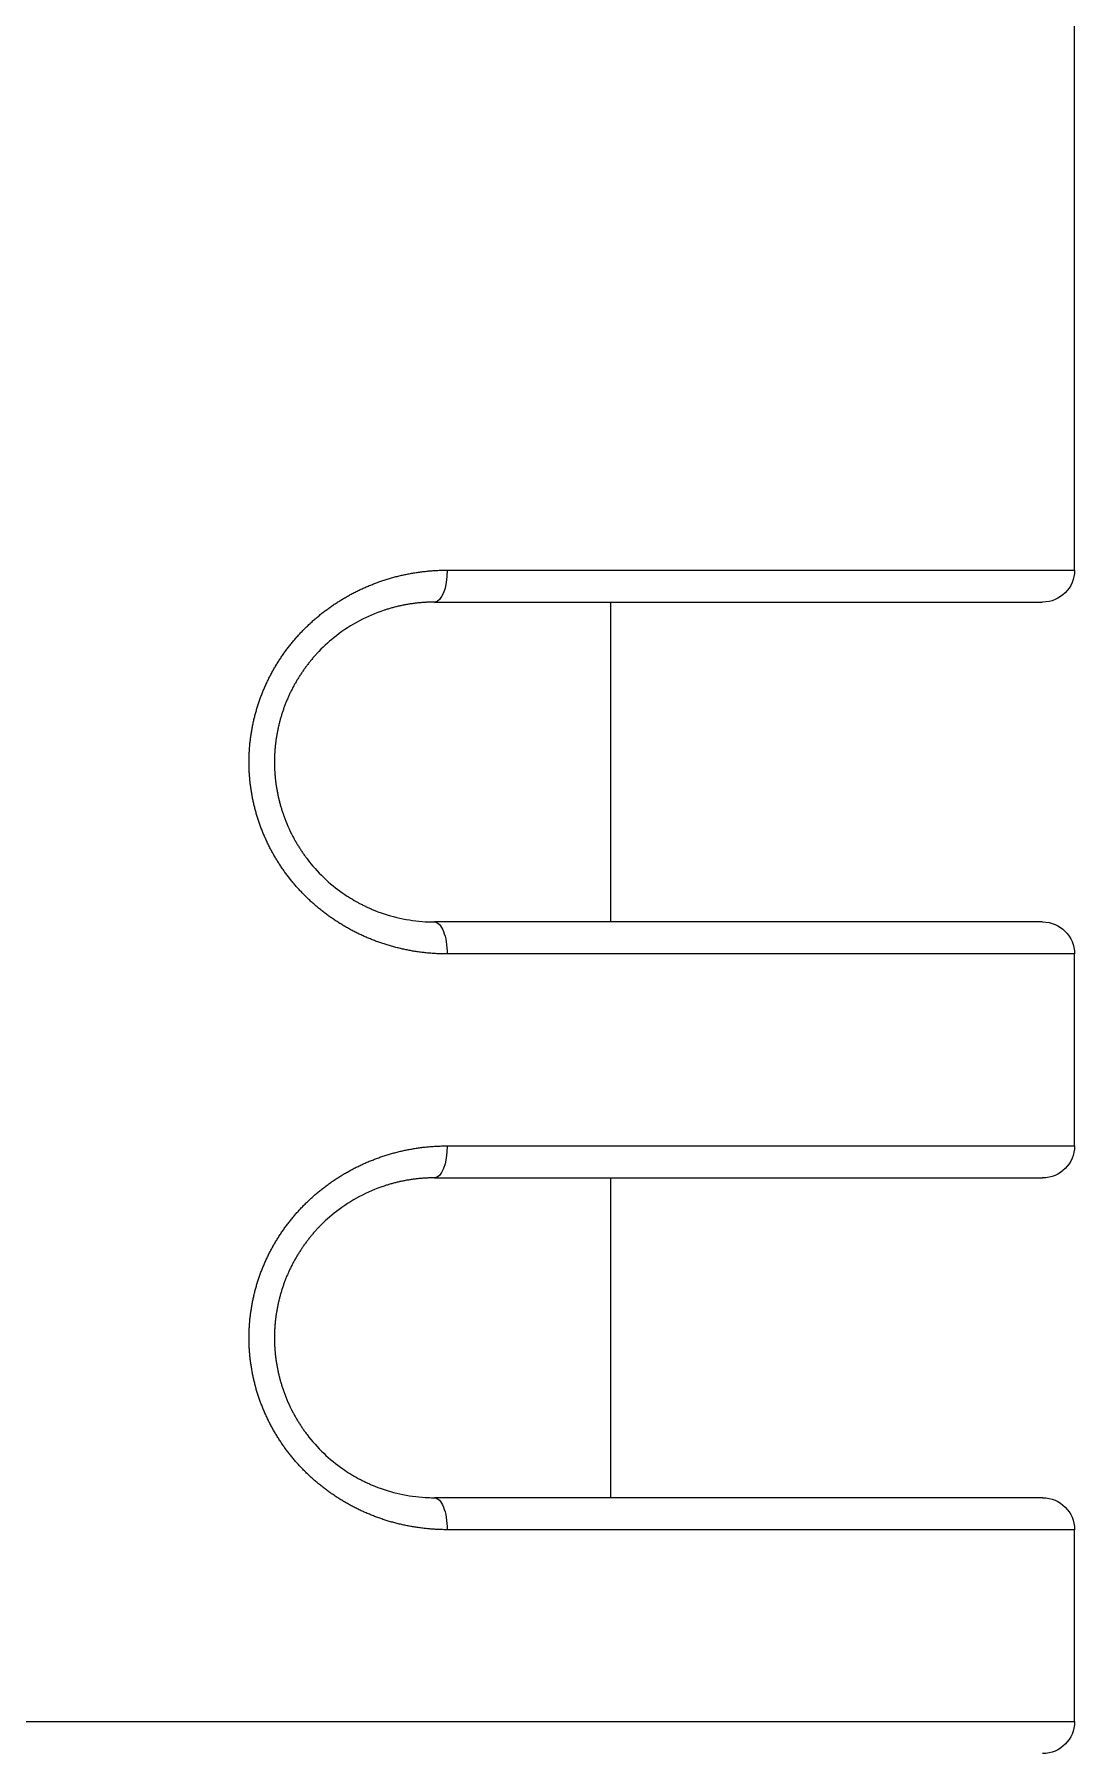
# Model space of a CAD drawing. Header units: millimetres. Extents: x 296 to 1136, y 93 to 687.
# Drawn here: x 886.65 to 889.9, y 467.13 to 472.51 of the extents above; entities that cross this region are included whole.
import ezdxf

# ---------------------------------------------------------------- set-up
doc = ezdxf.new("R2010")
doc.units = ezdxf.units.MM
doc.header["$LTSCALE"] = 0.75

msp = doc.modelspace()

# ---------------------------------------------------------------- linework, layer by layer
at = {"extrusion": (0, 0, -1)}
for p, q in [((889.9029, 470.8312), (889.9029, 472.9312)), ((887.9426, 470.8312), (889.9029, 470.8312)), ((887.9029, 470.7312), (889.8029, 470.7312)), ((888.4529, 470.7312), (888.4529, 469.7312)), ((889.8029, 469.7312), (887.9029, 469.7312)), ((889.9029, 469.6312), (887.9426, 469.6312)), ((889.9029, 469.0312), (889.9029, 469.6312)), ((887.9426, 469.0312), (889.9029, 469.0312)), ((887.9029, 468.9312), (889.8029, 468.9312)), ((888.4529, 468.9312), (888.4529, 467.9312)), ((889.8029, 467.9312), (887.9029, 467.9312)), ((889.9029, 467.8312), (887.9426, 467.8312)), ((889.9029, 467.2312), (889.9029, 467.8312)), ((883.4029, 467.2312), (889.9029, 467.2312))]:
    msp.add_line(p, q, dxfattribs=at)
for centre, start, end in [((-889.8029, 470.8312), 180, 270), ((-889.8029, 469.6312), 90, 180), ((-889.8029, 469.0312), 180, 270), ((-889.8029, 467.8312), 90, 180), ((-889.8029, 467.2312), 180, 270)]:
    msp.add_arc(centre, 0.1, start, end, dxfattribs=at)
for centre, start_param, end_param in [((887.9029, 470.8312), 4.712391, 6.283186), ((887.9029, 469.6312), 3.141593, 4.71239), ((887.9029, 469.0312), 4.712391, 6.283186), ((887.9029, 467.8312), 3.141593, 4.71239)]:
    msp.add_ellipse(centre, major_axis=(0, -0.1), ratio=0.396825, start_param=start_param, end_param=end_param, dxfattribs=at)
for points in [[(887.9426, 469.6312), (887.9402, 469.6312), (887.9353, 469.6312), (887.928, 469.6313), (887.9208, 469.6315), (887.9135, 469.6318), (887.9063, 469.6322), (887.899, 469.6326), (887.8918, 469.6332), (887.8846, 469.6338), (887.8774, 469.6345), (887.8703, 469.6353), (887.8631, 469.6361), (887.856, 469.6371), (887.8489, 469.6381), (887.8418, 469.6392), (887.8347, 469.6403), (887.8277, 469.6416), (887.8207, 469.6429), (887.8137, 469.6443), (887.8067, 469.6458), (887.7998, 469.6473), (887.7929, 469.649), (887.786, 469.6507), (887.7791, 469.6525), (887.7723, 469.6543), (887.7655, 469.6562), (887.7587, 469.6582), (887.752, 469.6603), (887.7453, 469.6624), (887.7386, 469.6647), (887.732, 469.6669), (887.7254, 469.6693), (887.7189, 469.6717), (887.7124, 469.6742), (887.7059, 469.6767), (887.6995, 469.6794), (887.693, 469.6821), (887.6866, 469.6848), (887.6803, 469.6877), (887.674, 469.6906), (887.6677, 469.6935), (887.6615, 469.6966), (887.6553, 469.6997), (887.6491, 469.7028), (887.643, 469.7061), (887.637, 469.7094), (887.631, 469.7127), (887.625, 469.7161), (887.619, 469.7196), (887.6132, 469.7232), (887.6073, 469.7268), (887.6015, 469.7304), (887.5958, 469.7342), (887.5901, 469.7379), (887.5844, 469.7418), (887.5788, 469.7457), (887.5733, 469.7496), (887.5678, 469.7536), (887.5623, 469.7577), (887.5569, 469.7619), (887.5515, 469.766), (887.5463, 469.7702), (887.541, 469.7745), (887.5359, 469.7788), (887.5308, 469.7832), (887.5257, 469.7876), (887.5206, 469.7921), (887.5157, 469.7967), (887.5107, 469.8013), (887.5058, 469.8059), (887.501, 469.8106), (887.4963, 469.8154), (887.4916, 469.8202), (887.4869, 469.825), (887.4823, 469.8299), (887.4778, 469.8348), (887.4733, 469.8398), (887.4689, 469.8449), (887.4645, 469.85), (887.4602, 469.8551), (887.456, 469.8603), (887.4518, 469.8655), (887.4477, 469.8708), (887.4436, 469.8761), (887.4396, 469.8814), (887.4356, 469.8868), (887.4318, 469.8922), (887.428, 469.8977), (887.4242, 469.9032), (887.4205, 469.9087), (887.4169, 469.9143), (887.4133, 469.9199), (887.4099, 469.9255), (887.4064, 469.9312), (887.4031, 469.9369), (887.3998, 469.9427), (887.3966, 469.9484), (887.3934, 469.9542), (887.3903, 469.9601), (887.3873, 469.966), (887.3843, 469.9719), (887.3814, 469.9778), (887.3786, 469.9838), (887.3758, 469.9898), (887.3732, 469.9958), (887.3705, 470.0018), (887.368, 470.0079), (887.3655, 470.014), (887.3631, 470.0201), (887.3607, 470.0263), (887.3585, 470.0325), (887.3563, 470.0387), (887.3541, 470.0449), (887.3521, 470.0511), (887.3501, 470.0574), (887.3481, 470.0637), (887.3463, 470.07), (887.3445, 470.0763), (887.3428, 470.0826), (887.3412, 470.089), (887.3396, 470.0953), (887.3381, 470.1017), (887.3367, 470.1081), (887.3354, 470.1145), (887.3341, 470.1209), (887.3329, 470.1273), (887.3317, 470.1338), (887.3307, 470.1402), (887.3297, 470.1467), (887.3288, 470.1532), (887.3279, 470.1597), (887.3272, 470.1662), (887.3265, 470.1727), (887.3259, 470.1792), (887.3253, 470.1857), (887.3248, 470.1922), (887.3244, 470.1988), (887.3241, 470.2053), (887.3239, 470.2118), (887.3237, 470.2183), (887.3236, 470.2248), (887.3235, 470.2314), (887.3236, 470.2379), (887.3237, 470.2445), (887.3239, 470.251), (887.3241, 470.2576), (887.3245, 470.2641), (887.3249, 470.2706), (887.3254, 470.2771), (887.3259, 470.2836), (887.3265, 470.2902), (887.3272, 470.2967), (887.328, 470.3031), (887.3288, 470.3095), (887.3297, 470.3159), (887.3307, 470.3222), (887.3318, 470.3286), (887.3329, 470.3351), (887.3341, 470.3415), (887.3354, 470.3479), (887.3367, 470.3543), (887.3381, 470.3606), (887.3396, 470.367), (887.3412, 470.3734), (887.3428, 470.3797), (887.3445, 470.3861), (887.3463, 470.3924), (887.3482, 470.3987), (887.3501, 470.405), (887.3521, 470.4113), (887.3542, 470.4175), (887.3563, 470.4238), (887.3585, 470.43), (887.3608, 470.4361), (887.3631, 470.4423), (887.3656, 470.4484), (887.368, 470.4545), (887.3706, 470.4606), (887.3732, 470.4666), (887.3759, 470.4726), (887.3786, 470.4786), (887.3815, 470.4846), (887.3843, 470.4905), (887.3873, 470.4964), (887.3903, 470.5023), (887.3934, 470.5081), (887.3966, 470.5139), (887.3998, 470.5197), (887.4031, 470.5254), (887.4064, 470.5311), (887.4099, 470.5368), (887.4134, 470.5424), (887.4169, 470.5481), (887.4205, 470.5536), (887.4242, 470.5592), (887.428, 470.5647), (887.4318, 470.5701), (887.4357, 470.5755), (887.4396, 470.5809), (887.4436, 470.5863), (887.4477, 470.5916), (887.4518, 470.5968), (887.456, 470.6021), (887.4602, 470.6072), (887.4645, 470.6123), (887.4689, 470.6174), (887.4733, 470.6224), (887.4777, 470.6274), (887.4823, 470.6324), (887.4869, 470.6373), (887.4915, 470.6421), (887.4962, 470.6469), (887.5009, 470.6516), (887.5057, 470.6562), (887.5105, 470.6609), (887.5154, 470.6654), (887.5204, 470.67), (887.5254, 470.6745), (887.5305, 470.6789), (887.5357, 470.6833), (887.5409, 470.6877), (887.5461, 470.692), (887.5514, 470.6962), (887.5568, 470.7004), (887.5622, 470.7045), (887.5677, 470.7086), (887.5732, 470.7126), (887.5787, 470.7166), (887.5843, 470.7205), (887.59, 470.7243), (887.5957, 470.7281), (887.6014, 470.7318), (887.6072, 470.7355), (887.6131, 470.7391), (887.6189, 470.7426), (887.6249, 470.7461), (887.6308, 470.7495), (887.6369, 470.7529), (887.6429, 470.7562), (887.649, 470.7594), (887.6552, 470.7626), (887.6614, 470.7657), (887.6676, 470.7687), (887.6738, 470.7717), (887.6801, 470.7746), (887.6865, 470.7774), (887.6929, 470.7802), (887.6993, 470.7829), (887.7058, 470.7855), (887.7123, 470.7881), (887.7188, 470.7906), (887.7254, 470.793), (887.732, 470.7954), (887.7386, 470.7977), (887.7453, 470.7999), (887.752, 470.802), (887.7588, 470.8041), (887.7655, 470.8061), (887.7723, 470.808), (887.7792, 470.8099), (887.786, 470.8117), (887.7929, 470.8134), (887.7998, 470.815), (887.8068, 470.8166), (887.8137, 470.818), (887.8207, 470.8194), (887.8277, 470.8208), (887.8348, 470.822), (887.8418, 470.8232), (887.8489, 470.8243), (887.856, 470.8253), (887.8632, 470.8262), (887.8703, 470.8271), (887.8775, 470.8278), (887.8847, 470.8285), (887.8919, 470.8292), (887.8991, 470.8297), (887.9063, 470.8301), (887.9135, 470.8305), (887.9208, 470.8308), (887.928, 470.831), (887.9353, 470.8311), (887.9402, 470.8312), (887.9426, 470.8312)], [(887.4319, 470.0633), (887.4399, 470.0411), (887.4494, 470.0194), (887.4603, 469.9986)], [(887.9426, 467.8312), (887.9402, 467.8312), (887.9353, 467.8312), (887.928, 467.8313), (887.9208, 467.8315), (887.9135, 467.8318), (887.9063, 467.8322), (887.899, 467.8326), (887.8918, 467.8332), (887.8846, 467.8338), (887.8774, 467.8345), (887.8703, 467.8353), (887.8631, 467.8361), (887.856, 467.8371), (887.8489, 467.8381), (887.8418, 467.8392), (887.8347, 467.8403), (887.8277, 467.8416), (887.8207, 467.8429), (887.8137, 467.8443), (887.8067, 467.8458), (887.7998, 467.8473), (887.7929, 467.849), (887.786, 467.8507), (887.7791, 467.8525), (887.7723, 467.8543), (887.7655, 467.8562), (887.7587, 467.8582), (887.752, 467.8603), (887.7453, 467.8624), (887.7386, 467.8647), (887.732, 467.8669), (887.7254, 467.8693), (887.7189, 467.8717), (887.7124, 467.8742), (887.7059, 467.8767), (887.6995, 467.8794), (887.693, 467.8821), (887.6866, 467.8848), (887.6803, 467.8877), (887.674, 467.8906), (887.6677, 467.8935), (887.6615, 467.8966), (887.6553, 467.8997), (887.6491, 467.9028), (887.643, 467.9061), (887.637, 467.9094), (887.631, 467.9127), (887.625, 467.9161), (887.619, 467.9196), (887.6132, 467.9232), (887.6073, 467.9268), (887.6015, 467.9304), (887.5958, 467.9342), (887.5901, 467.9379), (887.5844, 467.9418), (887.5788, 467.9457), (887.5733, 467.9496), (887.5678, 467.9536), (887.5623, 467.9577), (887.5569, 467.9619), (887.5515, 467.966), (887.5463, 467.9702), (887.541, 467.9745), (887.5359, 467.9788), (887.5308, 467.9832), (887.5257, 467.9876), (887.5206, 467.9921), (887.5157, 467.9967), (887.5107, 468.0013), (887.5058, 468.0059), (887.501, 468.0106), (887.4963, 468.0154), (887.4916, 468.0202), (887.4869, 468.025), (887.4823, 468.0299), (887.4778, 468.0348), (887.4733, 468.0398), (887.4689, 468.0449), (887.4645, 468.05), (887.4602, 468.0551), (887.456, 468.0603), (887.4518, 468.0655), (887.4477, 468.0708), (887.4436, 468.0761), (887.4396, 468.0814), (887.4356, 468.0868), (887.4318, 468.0922), (887.428, 468.0977), (887.4242, 468.1032), (887.4205, 468.1087), (887.4169, 468.1143), (887.4133, 468.1199), (887.4099, 468.1255), (887.4064, 468.1312), (887.4031, 468.1369), (887.3998, 468.1427), (887.3966, 468.1484), (887.3934, 468.1542), (887.3903, 468.1601), (887.3873, 468.166), (887.3843, 468.1719), (887.3814, 468.1778), (887.3786, 468.1838), (887.3758, 468.1898), (887.3732, 468.1958), (887.3705, 468.2018), (887.368, 468.2079), (887.3655, 468.214), (887.3631, 468.2201), (887.3607, 468.2263), (887.3585, 468.2325), (887.3563, 468.2387), (887.3541, 468.2449), (887.3521, 468.2511), (887.3501, 468.2574), (887.3481, 468.2637), (887.3463, 468.27), (887.3445, 468.2763), (887.3428, 468.2826), (887.3412, 468.289), (887.3396, 468.2953), (887.3381, 468.3017), (887.3367, 468.3081), (887.3354, 468.3145), (887.3341, 468.3209), (887.3329, 468.3273), (887.3317, 468.3338), (887.3307, 468.3402), (887.3297, 468.3467), (887.3288, 468.3532), (887.3279, 468.3597), (887.3272, 468.3662), (887.3265, 468.3727), (887.3259, 468.3792), (887.3253, 468.3857), (887.3248, 468.3922), (887.3244, 468.3988), (887.3241, 468.4053), (887.3239, 468.4118), (887.3237, 468.4183), (887.3236, 468.4248), (887.3235, 468.4314), (887.3236, 468.4379), (887.3237, 468.4445), (887.3239, 468.451), (887.3241, 468.4576), (887.3245, 468.4641), (887.3249, 468.4706), (887.3254, 468.4771), (887.3259, 468.4836), (887.3265, 468.4902), (887.3272, 468.4967), (887.328, 468.5031), (887.3288, 468.5095), (887.3297, 468.5159), (887.3307, 468.5222), (887.3318, 468.5286), (887.3329, 468.5351), (887.3341, 468.5415), (887.3354, 468.5479), (887.3367, 468.5543), (887.3381, 468.5606), (887.3396, 468.567), (887.3412, 468.5734), (887.3428, 468.5797), (887.3445, 468.5861), (887.3463, 468.5924), (887.3482, 468.5987), (887.3501, 468.605), (887.3521, 468.6113), (887.3542, 468.6175), (887.3563, 468.6238), (887.3585, 468.63), (887.3608, 468.6361), (887.3631, 468.6423), (887.3656, 468.6484), (887.368, 468.6545), (887.3706, 468.6606), (887.3732, 468.6666), (887.3759, 468.6726), (887.3786, 468.6786), (887.3815, 468.6846), (887.3843, 468.6905), (887.3873, 468.6964), (887.3903, 468.7023), (887.3934, 468.7081), (887.3966, 468.7139), (887.3998, 468.7197), (887.4031, 468.7254), (887.4064, 468.7311), (887.4099, 468.7368), (887.4134, 468.7424), (887.4169, 468.7481), (887.4205, 468.7536), (887.4242, 468.7592), (887.428, 468.7647), (887.4318, 468.7701), (887.4357, 468.7755), (887.4396, 468.7809), (887.4436, 468.7863), (887.4477, 468.7916), (887.4518, 468.7968), (887.456, 468.8021), (887.4602, 468.8072), (887.4645, 468.8123), (887.4689, 468.8174), (887.4733, 468.8224), (887.4777, 468.8274), (887.4823, 468.8324), (887.4869, 468.8373), (887.4915, 468.8421), (887.4962, 468.8469), (887.5009, 468.8516), (887.5057, 468.8562), (887.5105, 468.8609), (887.5154, 468.8654), (887.5204, 468.87), (887.5254, 468.8745), (887.5305, 468.8789), (887.5357, 468.8833), (887.5409, 468.8877), (887.5461, 468.892), (887.5514, 468.8962), (887.5568, 468.9004), (887.5622, 468.9045), (887.5677, 468.9086), (887.5732, 468.9126), (887.5787, 468.9166), (887.5843, 468.9205), (887.59, 468.9243), (887.5957, 468.9281), (887.6014, 468.9318), (887.6072, 468.9355), (887.6131, 468.9391), (887.6189, 468.9426), (887.6249, 468.9461), (887.6308, 468.9495), (887.6369, 468.9529), (887.6429, 468.9562), (887.649, 468.9594), (887.6552, 468.9626), (887.6614, 468.9657), (887.6676, 468.9687), (887.6738, 468.9717), (887.6801, 468.9746), (887.6865, 468.9774), (887.6929, 468.9802), (887.6993, 468.9829), (887.7058, 468.9855), (887.7123, 468.9881), (887.7188, 468.9906), (887.7254, 468.993), (887.732, 468.9954), (887.7386, 468.9977), (887.7453, 468.9999), (887.752, 469.002), (887.7588, 469.0041), (887.7655, 469.0061), (887.7723, 469.008), (887.7792, 469.0099), (887.786, 469.0117), (887.7929, 469.0134), (887.7998, 469.015), (887.8068, 469.0166), (887.8137, 469.018), (887.8207, 469.0194), (887.8277, 469.0208), (887.8348, 469.022), (887.8418, 469.0232), (887.8489, 469.0243), (887.856, 469.0253), (887.8632, 469.0262), (887.8703, 469.0271), (887.8775, 469.0278), (887.8847, 469.0285), (887.8919, 469.0292), (887.8991, 469.0297), (887.9063, 469.0301), (887.9135, 469.0305), (887.9208, 469.0308), (887.928, 469.031), (887.9353, 469.0311), (887.9402, 469.0312), (887.9426, 469.0312)], [(887.4319, 468.2633), (887.4399, 468.2411), (887.4494, 468.2194), (887.4603, 468.1986)]]:
    msp.add_open_spline(points, degree=3)
for points, knots in [([(887.7452, 470.7056), (887.693, 470.6883), (887.6417, 470.6614), (887.5772, 470.6113), (887.5589, 470.5948), (887.5418, 470.577)], [0, 0, 0, 0, 0.01782171, 0.01782171, 0.02540378, 0.02540378, 0.02540378, 0.02540378]), ([(887.9029, 470.7312), (887.9009, 470.7312), (887.8968, 470.7311), (887.8907, 470.731), (887.8846, 470.7308), (887.8785, 470.7306), (887.8724, 470.7302), (887.8664, 470.7298), (887.8603, 470.7294), (887.8543, 470.7288), (887.8483, 470.7282), (887.8423, 470.7275), (887.8363, 470.7267), (887.8304, 470.7259), (887.8245, 470.725), (887.8185, 470.724), (887.8126, 470.723), (887.8068, 470.7218), (887.8009, 470.7207), (887.7951, 470.7194), (887.7893, 470.7181), (887.7835, 470.7167), (887.7778, 470.7153), (887.772, 470.7137), (887.7663, 470.7122), (887.7607, 470.7105), (887.755, 470.7088), (887.7499, 470.7072), (887.7466, 470.7061), (887.7452, 470.7056)], [0.00000004, 0.00000004, 0.00000004, 0.00000004, 0.0037037, 0.00740741, 0.01111111, 0.01481481, 0.01851852, 0.02222222, 0.02592593, 0.02962963, 0.03333333, 0.03703704, 0.04074074, 0.04444444, 0.04814815, 0.05185185, 0.05555556, 0.05925926, 0.06296296, 0.06666667, 0.07037037, 0.07407407, 0.07777778, 0.08148148, 0.08518519, 0.08888889, 0.09259259, 0.0962963, 0.09907109, 0.09907109, 0.09907109, 0.09907109]), ([(887.5418, 470.577), (887.5415, 470.5766), (887.5397, 470.5748), (887.5367, 470.5717), (887.5329, 470.5674), (887.529, 470.5632), (887.5252, 470.5588), (887.5215, 470.5545), (887.5178, 470.5501), (887.5142, 470.5456), (887.5106, 470.5412), (887.5071, 470.5366), (887.5036, 470.5321), (887.5001, 470.5275), (887.4968, 470.5228), (887.4934, 470.5181), (887.4902, 470.5134), (887.4869, 470.5086), (887.4838, 470.5038), (887.4807, 470.499), (887.4776, 470.4941), (887.4746, 470.4892), (887.4717, 470.4843), (887.4688, 470.4793), (887.466, 470.4743), (887.4632, 470.4692), (887.4605, 470.4641), (887.4578, 470.459), (887.4553, 470.4539), (887.4527, 470.4487), (887.4502, 470.4435), (887.4478, 470.4383), (887.4455, 470.4331), (887.4432, 470.4278), (887.4409, 470.4225), (887.4388, 470.4171), (887.4367, 470.4118), (887.4346, 470.4064), (887.4326, 470.401), (887.4307, 470.3955), (887.4288, 470.3901), (887.427, 470.3846), (887.4253, 470.3791), (887.4236, 470.3736), (887.422, 470.368), (887.4204, 470.3625), (887.419, 470.3569), (887.4175, 470.3513), (887.4162, 470.3457), (887.4149, 470.34), (887.4137, 470.3344), (887.4125, 470.3287), (887.4114, 470.3231), (887.4104, 470.3174), (887.4094, 470.3117), (887.4085, 470.306), (887.4077, 470.3003), (887.4069, 470.2946), (887.4062, 470.2888), (887.4056, 470.2831), (887.405, 470.2773), (887.4045, 470.2716), (887.4041, 470.2658), (887.4037, 470.2601), (887.4034, 470.2543), (887.4032, 470.2485), (887.403, 470.2427), (887.4029, 470.2369), (887.4029, 470.2311), (887.4029, 470.2254), (887.403, 470.2196), (887.4032, 470.2138), (887.4034, 470.208), (887.4037, 470.2023), (887.4041, 470.1965), (887.4045, 470.1907), (887.405, 470.185), (887.4056, 470.1792), (887.4062, 470.1735), (887.4069, 470.1677), (887.4077, 470.162), (887.4085, 470.1563), (887.4094, 470.1506), (887.4104, 470.1449), (887.4114, 470.1392), (887.4125, 470.1335), (887.4137, 470.1279), (887.4149, 470.1222), (887.4162, 470.1166), (887.4176, 470.111), (887.419, 470.1054), (887.4205, 470.0998), (887.422, 470.0942), (887.4236, 470.0887), (887.4253, 470.0832), (887.427, 470.0777), (887.4288, 470.0722), (887.4305, 470.0674), (887.4315, 470.0645), (887.4319, 470.0633)], [0.2544821, 0.2544821, 0.2544821, 0.2544821, 0.2555556, 0.2592593, 0.262963, 0.2666667, 0.2703704, 0.2740741, 0.2777778, 0.2814815, 0.2851852, 0.2888889, 0.2925926, 0.2962963, 0.3, 0.3037037, 0.3074074, 0.3111111, 0.3148148, 0.3185185, 0.3222222, 0.3259259, 0.3296296, 0.3333333, 0.337037, 0.3407407, 0.3444444, 0.3481481, 0.3518519, 0.3555556, 0.3592593, 0.362963, 0.3666667, 0.3703704, 0.3740741, 0.3777778, 0.3814815, 0.3851852, 0.3888889, 0.3925926, 0.3962963, 0.4, 0.4037037, 0.4074074, 0.4111111, 0.4148148, 0.4185185, 0.4222222, 0.4259259, 0.4296296, 0.4333333, 0.437037, 0.4407407, 0.4444444, 0.4481481, 0.4518519, 0.4555556, 0.4592593, 0.462963, 0.4666667, 0.4703704, 0.4740741, 0.4777778, 0.4814815, 0.4851852, 0.4888889, 0.4925926, 0.4962963, 0.5, 0.5037037, 0.5074074, 0.5111111, 0.5148148, 0.5185185, 0.5222222, 0.5259259, 0.5296296, 0.5333333, 0.537037, 0.5407407, 0.5444444, 0.5481481, 0.5518519, 0.5555556, 0.5592593, 0.562963, 0.5666667, 0.5703704, 0.5740741, 0.5777778, 0.5814815, 0.5851852, 0.5888889, 0.5925926, 0.5962963, 0.6, 0.6037037, 0.6074074, 0.6097245, 0.6097245, 0.6097245, 0.6097245]), ([(887.4603, 469.9986), (887.4604, 469.9984), (887.4614, 469.9966), (887.4633, 469.993), (887.466, 469.988), (887.4689, 469.983), (887.4717, 469.978), (887.4747, 469.9731), (887.4777, 469.9681), (887.4807, 469.9633), (887.4838, 469.9584), (887.487, 469.9536), (887.4902, 469.9489), (887.4935, 469.9441), (887.4968, 469.9395), (887.5002, 469.9348), (887.5029, 469.9312), (887.5044, 469.9292), (887.5048, 469.9287)], [0.6552188, 0.6552188, 0.6552188, 0.6552188, 0.65555556, 0.65925926, 0.66296296, 0.66666667, 0.67037037, 0.67407407, 0.67777778, 0.68148148, 0.68518519, 0.68888889, 0.69259259, 0.6962963, 0.7, 0.7037037, 0.70740741, 0.70860789, 0.70860789, 0.70860789, 0.70860789]), ([(887.5048, 469.9287), (887.5364, 469.8871), (887.5748, 469.8504), (887.6321, 469.8104), (887.6482, 469.8005), (887.6646, 469.7916)], [0, 0, 0, 0, 0.01594859, 0.01594859, 0.02187023, 0.02187023, 0.02187023, 0.02187023]), ([(887.6646, 469.7916), (887.666, 469.7908), (887.6691, 469.7892), (887.6739, 469.7867), (887.6791, 469.784), (887.6843, 469.7815), (887.6896, 469.7789), (887.6949, 469.7765), (887.7002, 469.7741), (887.7055, 469.7718), (887.7109, 469.7695), (887.7163, 469.7673), (887.7215, 469.7652), (887.7248, 469.764), (887.7264, 469.7634)], [0.84513141, 0.84513141, 0.84513141, 0.84513141, 0.84814815, 0.85185185, 0.85555556, 0.85925926, 0.86296296, 0.86666667, 0.87037037, 0.87407407, 0.87777778, 0.88148148, 0.88518519, 0.88832638, 0.88832638, 0.88832638, 0.88832638]), ([(887.7264, 469.7634), (887.7775, 469.7441), (887.8313, 469.7336), (887.8901, 469.7313), (887.8965, 469.7312), (887.9029, 469.7312)], [0, 0, 0, 0, 0.01761695, 0.01761695, 0.01978448, 0.01978448, 0.01978448, 0.01978448]), ([(887.9029, 468.9312), (887.9009, 468.9312), (887.8968, 468.9311), (887.8907, 468.931), (887.8846, 468.9308), (887.8785, 468.9306), (887.8724, 468.9302), (887.8664, 468.9298), (887.8603, 468.9294), (887.8543, 468.9288), (887.8483, 468.9282), (887.8423, 468.9275), (887.8363, 468.9267), (887.8304, 468.9259), (887.8245, 468.925), (887.8185, 468.924), (887.8126, 468.923), (887.8068, 468.9218), (887.8009, 468.9207), (887.7951, 468.9194), (887.7893, 468.9181), (887.7835, 468.9167), (887.7778, 468.9153), (887.772, 468.9137), (887.7663, 468.9122), (887.7607, 468.9105), (887.755, 468.9088), (887.7499, 468.9072), (887.7466, 468.9061), (887.7452, 468.9056)], [0.00000004, 0.00000004, 0.00000004, 0.00000004, 0.0037037, 0.00740741, 0.01111111, 0.01481481, 0.01851852, 0.02222222, 0.02592593, 0.02962963, 0.03333333, 0.03703704, 0.04074074, 0.04444444, 0.04814815, 0.05185185, 0.05555556, 0.05925926, 0.06296296, 0.06666667, 0.07037037, 0.07407407, 0.07777778, 0.08148148, 0.08518519, 0.08888889, 0.09259259, 0.0962963, 0.0990711, 0.0990711, 0.0990711, 0.0990711]), ([(887.7452, 468.9056), (887.693, 468.8883), (887.6417, 468.8614), (887.5772, 468.8113), (887.5589, 468.7948), (887.5418, 468.777)], [0, 0, 0, 0, 0.01782171, 0.01782171, 0.02540378, 0.02540378, 0.02540378, 0.02540378]), ([(887.5418, 468.777), (887.5415, 468.7766), (887.5397, 468.7748), (887.5367, 468.7717), (887.5329, 468.7674), (887.529, 468.7632), (887.5252, 468.7588), (887.5215, 468.7545), (887.5178, 468.7501), (887.5142, 468.7456), (887.5106, 468.7412), (887.5071, 468.7366), (887.5036, 468.7321), (887.5001, 468.7275), (887.4968, 468.7228), (887.4934, 468.7181), (887.4902, 468.7134), (887.4869, 468.7086), (887.4838, 468.7038), (887.4807, 468.699), (887.4776, 468.6941), (887.4746, 468.6892), (887.4717, 468.6843), (887.4688, 468.6793), (887.466, 468.6743), (887.4632, 468.6692), (887.4605, 468.6641), (887.4578, 468.659), (887.4553, 468.6539), (887.4527, 468.6487), (887.4502, 468.6435), (887.4478, 468.6383), (887.4455, 468.6331), (887.4432, 468.6278), (887.4409, 468.6225), (887.4388, 468.6171), (887.4367, 468.6118), (887.4346, 468.6064), (887.4326, 468.601), (887.4307, 468.5955), (887.4288, 468.5901), (887.427, 468.5846), (887.4253, 468.5791), (887.4236, 468.5736), (887.422, 468.568), (887.4204, 468.5625), (887.419, 468.5569), (887.4175, 468.5513), (887.4162, 468.5457), (887.4149, 468.54), (887.4137, 468.5344), (887.4125, 468.5287), (887.4114, 468.5231), (887.4104, 468.5174), (887.4094, 468.5117), (887.4085, 468.506), (887.4077, 468.5003), (887.4069, 468.4946), (887.4062, 468.4888), (887.4056, 468.4831), (887.405, 468.4773), (887.4045, 468.4716), (887.4041, 468.4658), (887.4037, 468.4601), (887.4034, 468.4543), (887.4032, 468.4485), (887.403, 468.4427), (887.4029, 468.4369), (887.4029, 468.4311), (887.4029, 468.4254), (887.403, 468.4196), (887.4032, 468.4138), (887.4034, 468.408), (887.4037, 468.4023), (887.4041, 468.3965), (887.4045, 468.3907), (887.405, 468.385), (887.4056, 468.3792), (887.4062, 468.3735), (887.4069, 468.3677), (887.4077, 468.362), (887.4085, 468.3563), (887.4094, 468.3506), (887.4104, 468.3449), (887.4114, 468.3392), (887.4125, 468.3335), (887.4137, 468.3279), (887.4149, 468.3222), (887.4162, 468.3166), (887.4176, 468.311), (887.419, 468.3054), (887.4205, 468.2998), (887.422, 468.2942), (887.4236, 468.2887), (887.4253, 468.2832), (887.427, 468.2777), (887.4288, 468.2722), (887.4305, 468.2674), (887.4315, 468.2645), (887.4319, 468.2633)], [0.2544821, 0.2544821, 0.2544821, 0.2544821, 0.2555556, 0.2592593, 0.262963, 0.2666667, 0.2703704, 0.2740741, 0.2777778, 0.2814815, 0.2851852, 0.2888889, 0.2925926, 0.2962963, 0.3, 0.3037037, 0.3074074, 0.3111111, 0.3148148, 0.3185185, 0.3222222, 0.3259259, 0.3296296, 0.3333333, 0.337037, 0.3407407, 0.3444444, 0.3481481, 0.3518519, 0.3555556, 0.3592593, 0.362963, 0.3666667, 0.3703704, 0.3740741, 0.3777778, 0.3814815, 0.3851852, 0.3888889, 0.3925926, 0.3962963, 0.4, 0.4037037, 0.4074074, 0.4111111, 0.4148148, 0.4185185, 0.4222222, 0.4259259, 0.4296296, 0.4333333, 0.437037, 0.4407407, 0.4444444, 0.4481481, 0.4518519, 0.4555556, 0.4592593, 0.462963, 0.4666667, 0.4703704, 0.4740741, 0.4777778, 0.4814815, 0.4851852, 0.4888889, 0.4925926, 0.4962963, 0.5, 0.5037037, 0.5074074, 0.5111111, 0.5148148, 0.5185185, 0.5222222, 0.5259259, 0.5296296, 0.5333333, 0.537037, 0.5407407, 0.5444444, 0.5481481, 0.5518519, 0.5555556, 0.5592593, 0.562963, 0.5666667, 0.5703704, 0.5740741, 0.5777778, 0.5814815, 0.5851852, 0.5888889, 0.5925926, 0.5962963, 0.6, 0.6037037, 0.6074074, 0.6097245, 0.6097245, 0.6097245, 0.6097245]), ([(887.4603, 468.1986), (887.4604, 468.1984), (887.4614, 468.1966), (887.4633, 468.193), (887.466, 468.188), (887.4689, 468.183), (887.4717, 468.178), (887.4747, 468.1731), (887.4777, 468.1681), (887.4807, 468.1633), (887.4838, 468.1584), (887.487, 468.1536), (887.4902, 468.1489), (887.4935, 468.1441), (887.4968, 468.1395), (887.5002, 468.1348), (887.5029, 468.1312), (887.5044, 468.1292), (887.5048, 468.1287)], [0.6552188, 0.6552188, 0.6552188, 0.6552188, 0.65555556, 0.65925926, 0.66296296, 0.66666667, 0.67037037, 0.67407407, 0.67777778, 0.68148148, 0.68518519, 0.68888889, 0.69259259, 0.6962963, 0.7, 0.7037037, 0.70740741, 0.70860789, 0.70860789, 0.70860789, 0.70860789]), ([(887.5048, 468.1287), (887.5364, 468.0871), (887.5748, 468.0504), (887.6321, 468.0104), (887.6482, 468.0005), (887.6646, 467.9916)], [0, 0, 0, 0, 0.01594859, 0.01594859, 0.02187023, 0.02187023, 0.02187023, 0.02187023]), ([(887.6646, 467.9916), (887.666, 467.9908), (887.6691, 467.9892), (887.6739, 467.9867), (887.6791, 467.984), (887.6843, 467.9815), (887.6896, 467.9789), (887.6949, 467.9765), (887.7002, 467.9741), (887.7055, 467.9718), (887.7109, 467.9695), (887.7163, 467.9673), (887.7215, 467.9652), (887.7248, 467.964), (887.7264, 467.9634)], [0.8451314, 0.8451314, 0.8451314, 0.8451314, 0.84814815, 0.85185185, 0.85555556, 0.85925926, 0.86296296, 0.86666667, 0.87037037, 0.87407407, 0.87777778, 0.88148148, 0.88518519, 0.88832638, 0.88832638, 0.88832638, 0.88832638]), ([(887.7264, 467.9634), (887.7775, 467.9441), (887.8313, 467.9336), (887.8901, 467.9313), (887.8965, 467.9312), (887.9029, 467.9312)], [0, 0, 0, 0, 0.01761695, 0.01761695, 0.01978448, 0.01978448, 0.01978448, 0.01978448])]:
    msp.add_open_spline(points, degree=3, knots=knots)

doc.saveas('drawing.dxf')
